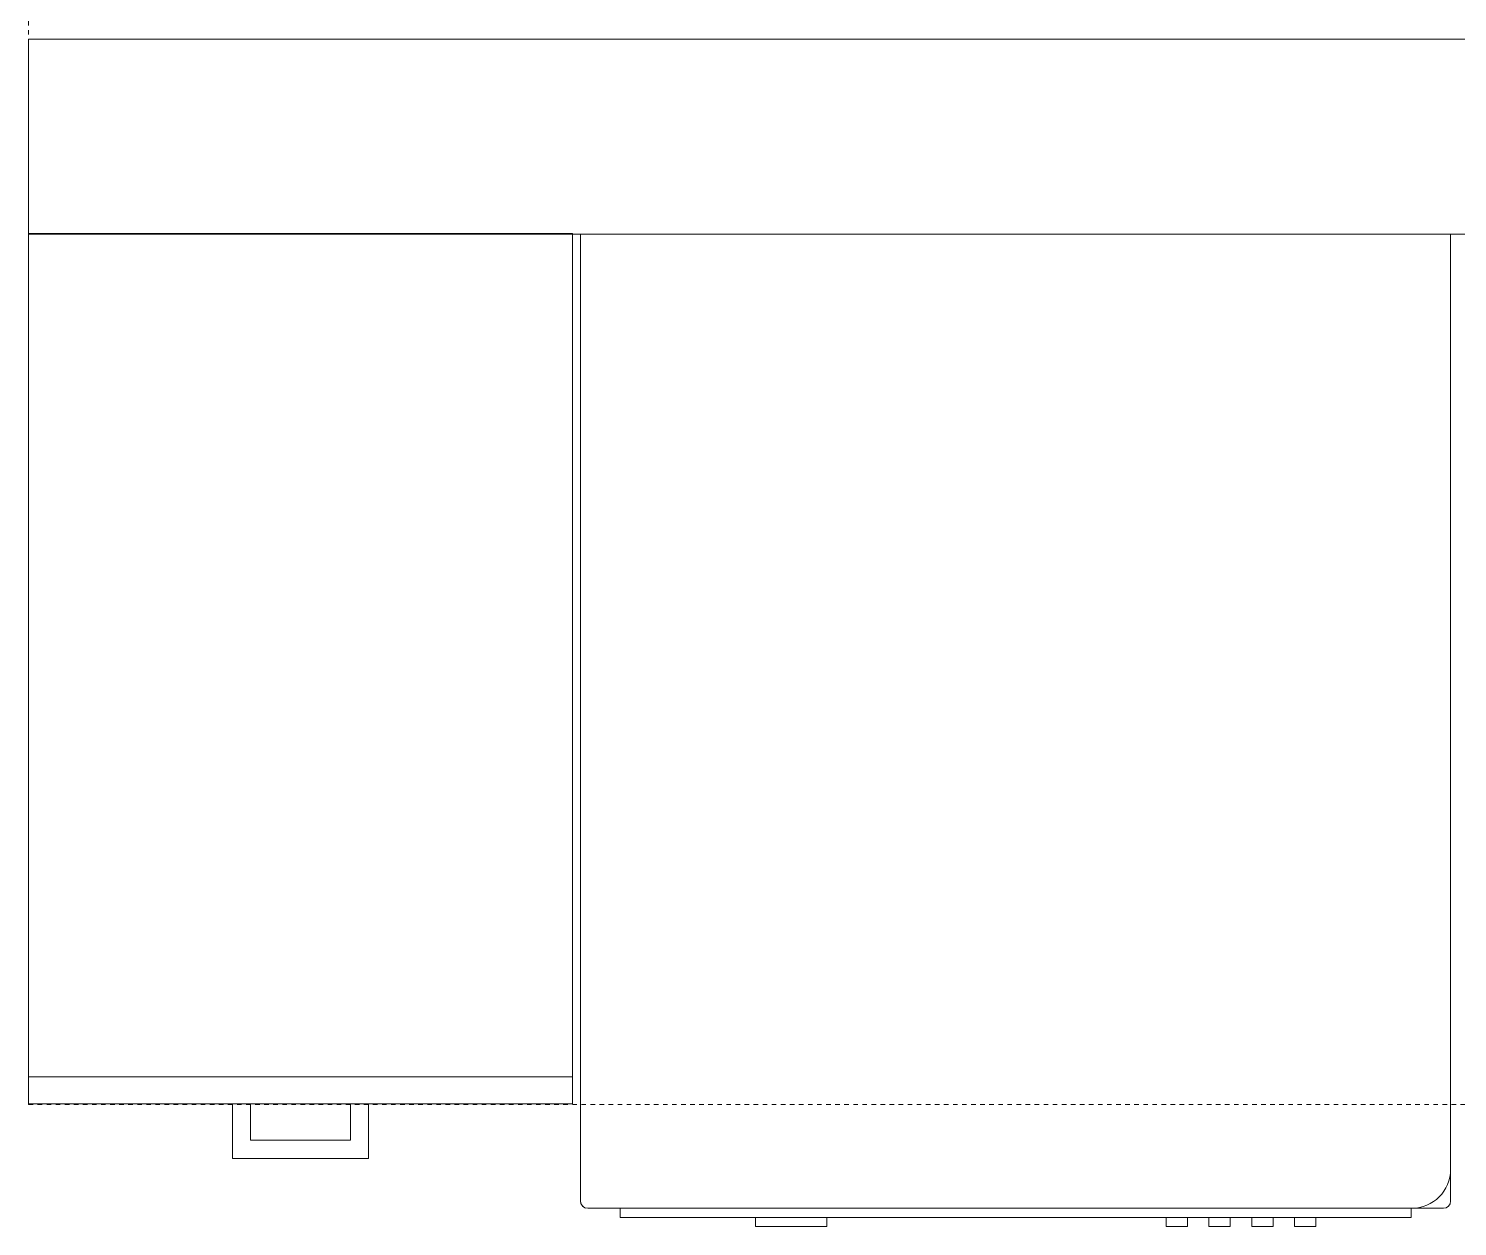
# Model space of a CAD drawing. Header units: inches. Extents: x -4217 to -1814, y 9706 to 12425.
# Drawn here: x -3027.92 to -2988.51, y 10548.93 to 10581.96 of the extents above; entities that cross this region are included whole.
import ezdxf

# ---------------------------------------------------------------- set-up
doc = ezdxf.new("R2010")
doc.units = ezdxf.units.IN
doc.header["$MEASUREMENT"] = 0
doc.linetypes.add('Dash', pattern=[0.25, 0.125, -0.125])
for name, color, linetype, lineweight in [('A-WALL-4', 50, 'Continuous', 13), ('Q-CASE-3', 250, 'Continuous', 9), ('Q-CASE-HDLN-1', 250, 'Dash', 9), ('Q-SPCQ-1', 250, 'Continuous', 9)]:
    doc.layers.add(name, color=color, linetype=linetype, lineweight=lineweight)

msp = doc.modelspace()

# ---------------------------------------------------------------- linework, layer by layer
at = {"layer": 'A-WALL-4'}
for p, q in [((-3027.92374, 10581.6644), (-2920.57374, 10581.6644)), ((-3027.92374, 10581.6644), (-3027.92374, 10576.2894)), ((-2931.94874, 10576.2894), (-3027.92374, 10576.2894))]:
    msp.add_line(p, q, dxfattribs=at)
at = {"layer": 'Q-CASE-3'}
for p, q in [((-3027.92374, 10553.05549), (-3027.92374, 10576.30549)), ((-3027.92374, 10576.30549), (-3012.92374, 10576.30549)), ((-3012.92374, 10576.30549), (-3012.92374, 10553.05549)), ((-3027.92374, 10553.05549), (-3027.92374, 10552.30549)), ((-3012.92374, 10553.05549), (-3027.92374, 10553.05549)), ((-3012.92374, 10552.30549), (-3012.92374, 10553.05549)), ((-3027.92374, 10552.30549), (-3012.92374, 10552.30549)), ((-3022.29874, 10552.30549), (-3021.79936, 10552.30549)), ((-3022.29874, 10552.30549), (-3022.29874, 10550.80549)), ((-3021.79936, 10551.30486), (-3021.79936, 10552.30549)), ((-3018.54874, 10552.30549), (-3019.04811, 10552.30549)), ((-3019.04811, 10552.30549), (-3019.04811, 10551.30486)), ((-3018.54874, 10550.80549), (-3018.54874, 10552.30549)), ((-3019.04811, 10551.30486), (-3021.79936, 10551.30486)), ((-3022.29874, 10550.80549), (-3018.54874, 10550.80549))]:
    msp.add_line(p, q, dxfattribs=at)
at = {"layer": 'Q-CASE-HDLN-1'}
for p, q in [((-3027.92374, 10595.6644), (-3027.92374, 10552.2894)), ((-3027.92374, 10552.2894), (-2920.57374, 10552.2894))]:
    msp.add_line(p, q, dxfattribs=at)
at = {"layer": 'Q-SPCQ-1'}
for p, q in [((-3012.69874, 10576.2894), (-3012.69874, 10549.62734)), ((-2988.69874, 10550.50234), (-2988.69874, 10576.2894)), ((-2988.69874, 10549.62734), (-2988.69874, 10550.50234)), ((-3012.50189, 10549.43049), (-2989.77059, 10549.43049)), ((-3011.60579, 10549.43049), (-3011.60579, 10549.18049)), ((-2989.79167, 10549.18049), (-3011.60579, 10549.18049)), ((-3007.87469, 10549.18049), (-3007.87469, 10548.93049)), ((-3005.90619, 10548.93049), (-3005.90619, 10549.18049)), ((-2996.5487, 10549.18049), (-2996.5487, 10548.93049)), ((-2995.95815, 10548.93049), (-2995.95815, 10549.18049)), ((-2995.3676, 10549.18049), (-2995.3676, 10548.93049)), ((-2994.77705, 10548.93049), (-2994.77705, 10549.18049)), ((-2994.1865, 10549.18049), (-2994.1865, 10548.93049)), ((-2993.59595, 10548.93049), (-2993.59595, 10549.18049)), ((-2993.00539, 10549.18049), (-2993.00539, 10548.93049)), ((-2992.41484, 10548.93049), (-2992.41484, 10549.18049)), ((-2989.79167, 10549.43067), (-2989.79167, 10549.18049)), ((-2989.77059, 10549.43049), (-2988.89559, 10549.43049)), ((-3006.89044, 10548.93049), (-3007.87469, 10548.93049)), ((-3005.90619, 10548.93049), (-3006.89044, 10548.93049)), ((-2995.95815, 10548.93049), (-2996.5487, 10548.93049)), ((-2994.77705, 10548.93049), (-2995.3676, 10548.93049)), ((-2993.59595, 10548.93049), (-2994.1865, 10548.93049)), ((-2992.41484, 10548.93049), (-2993.00539, 10548.93049))]:
    msp.add_line(p, q, dxfattribs=at)
for centre, radius, start, end in [((-2989.77059, 10550.50234), 1.07185, 270, 0), ((-3012.50189, 10549.62734), 0.19685, 180, 270), ((-3012.50189, 10549.62734), 0.19685, 180, 255), ((-2988.89559, 10549.62734), 0.19685, 270, 0)]:
    msp.add_arc(centre, radius, start, end, dxfattribs=at)

doc.saveas('drawing.dxf')
